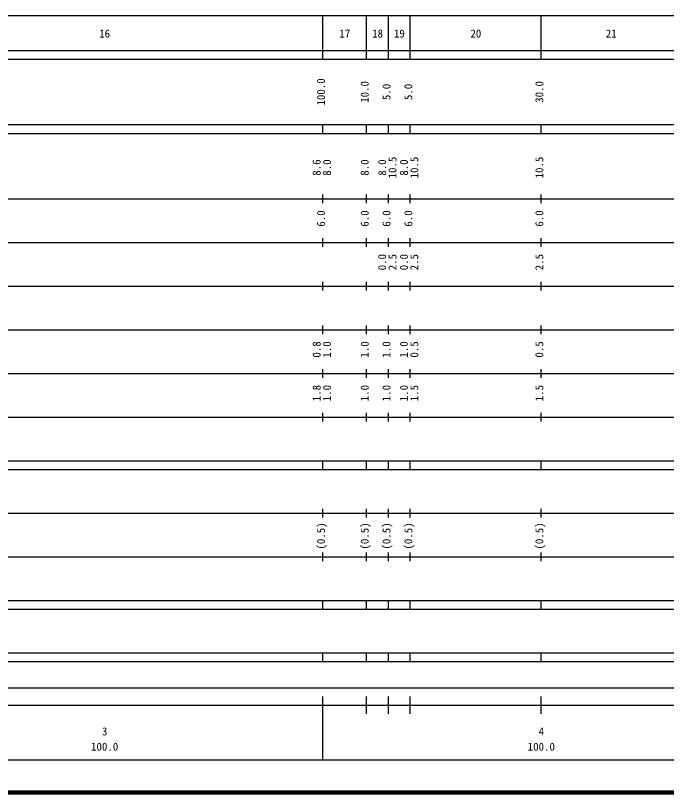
# Model space of a CAD drawing. Units: millimetres on the paper, enlarged 1000 times. Extents: x 40000 to 680000, y 20000 to 380000.
# Drawn here: x 297591 to 446654, y 20000 to 198000 of the extents above; entities that cross this region are included whole.
import ezdxf
from ezdxf.enums import TextEntityAlignment as Align

# ---------------------------------------------------------------- set-up
doc = ezdxf.new("R2010")
doc.units = ezdxf.units.MM
doc.header["$LTSCALE"] = 1000
doc.layers.add('M-TTL', color=2, linetype='Continuous', lineweight=140)
doc.layers.add('M-TTL-BAND', color=7, linetype='Continuous', lineweight=25)
doc.styles.add('ＭＳ ゴシック', font='')
doc.styles.get('ＭＳ ゴシック').set_extended_font_data('MS Gothic')

msp = doc.modelspace()

# ---------------------------------------------------------------- linework, layer by layer
at = {"layer": 'M-TTL'}
msp.add_line((40000, 20000), (680000, 20000), dxfattribs=at)
at = {"layer": 'M-TTL-BAND'}
for p, q in [((68000, 198000), (579000, 198000)), ((368000, 188000), (368000, 198000)), ((378000, 188000), (378000, 198000)), ((383000, 188000), (383000, 198000)), ((388000, 188000), (388000, 198000)), ((418000, 188000), (418000, 198000)), ((40000, 190000), (579000, 190000)), ((40000, 188000), (579000, 188000)), ((40000, 173000), (579000, 173000)), ((368000, 171000), (368000, 173000)), ((378000, 171000), (378000, 173000)), ((383000, 171000), (383000, 173000)), ((388000, 171000), (388000, 173000)), ((418000, 171000), (418000, 173000)), ((40000, 171000), (579000, 171000)), ((368000, 155000), (368000, 157000)), ((378000, 155000), (378000, 157000)), ((383000, 155000), (383000, 157000)), ((388000, 155000), (388000, 157000)), ((418000, 155000), (418000, 157000)), ((40000, 156000), (579000, 156000)), ((46000, 146000), (579000, 146000)), ((368000, 145000), (368000, 147000)), ((378000, 145000), (378000, 147000)), ((383000, 145000), (383000, 147000)), ((388000, 145000), (388000, 147000)), ((418000, 145000), (418000, 147000)), ((52000, 136000), (579000, 136000)), ((368000, 135000), (368000, 137000)), ((378000, 135000), (378000, 137000)), ((383000, 135000), (383000, 137000)), ((388000, 135000), (388000, 137000)), ((418000, 135000), (418000, 137000)), ((368000, 125000), (368000, 127000)), ((378000, 125000), (378000, 127000)), ((383000, 125000), (383000, 127000)), ((388000, 125000), (388000, 127000)), ((418000, 125000), (418000, 127000)), ((46000, 126000), (579000, 126000)), ((52000, 116000), (579000, 116000)), ((368000, 115000), (368000, 117000)), ((378000, 115000), (378000, 117000)), ((383000, 115000), (383000, 117000)), ((388000, 115000), (388000, 117000)), ((418000, 115000), (418000, 117000)), ((368000, 105000), (368000, 107000)), ((378000, 105000), (378000, 107000)), ((383000, 105000), (383000, 107000)), ((388000, 105000), (388000, 107000)), ((418000, 105000), (418000, 107000)), ((46000, 106000), (579000, 106000)), ((40000, 96000), (579000, 96000)), ((368000, 94000), (368000, 96000)), ((378000, 94000), (378000, 96000)), ((383000, 94000), (383000, 96000)), ((388000, 94000), (388000, 96000)), ((418000, 94000), (418000, 96000)), ((40000, 94000), (579000, 94000)), ((49000, 84000), (579000, 84000)), ((368000, 83000), (368000, 85000)), ((378000, 83000), (378000, 85000)), ((383000, 83000), (383000, 85000)), ((388000, 83000), (388000, 85000)), ((418000, 83000), (418000, 85000)), ((368000, 73000), (368000, 75000)), ((378000, 73000), (378000, 75000)), ((383000, 73000), (383000, 75000)), ((388000, 73000), (388000, 75000)), ((418000, 73000), (418000, 75000)), ((40000, 74000), (579000, 74000)), ((40000, 64000), (579000, 64000)), ((368000, 62000), (368000, 64000)), ((378000, 62000), (378000, 64000)), ((383000, 62000), (383000, 64000)), ((388000, 62000), (388000, 64000)), ((418000, 62000), (418000, 64000)), ((40000, 62000), (579000, 62000)), ((40000, 52000), (579000, 52000)), ((368000, 50000), (368000, 52000)), ((378000, 50000), (378000, 52000)), ((383000, 50000), (383000, 52000)), ((388000, 50000), (388000, 52000)), ((418000, 50000), (418000, 52000)), ((40000, 50000), (579000, 50000)), ((71000, 44000), (565000, 44000)), ((368000, 27500), (368000, 42000)), ((378000, 38000), (378000, 42000)), ((383000, 38000), (383000, 42000)), ((388000, 38000), (388000, 42000)), ((418000, 38000), (418000, 42000)), ((40000, 40000), (579000, 40000)), ((68000, 27500), (579000, 27500))]:
    msp.add_line(p, q, dxfattribs=at)

# ---------------------------------------------------------------- texts
at = {"layer": 'M-TTL-BAND', "style": 'ＭＳ ゴシック'}
for s, p in [('16', (318000, 192405)), ('17', (373000, 192405)), ('18', (380500, 192405)), ('19', (385500, 192405)), ('20', (403000, 192405)), ('21', (434000, 192405)), ('3', (318000, 32523)), ('4', (418000, 32523)), ('100.0', (318000, 29033)), ('100.0', (418000, 29033))]:
    msp.add_text(s, height=1833, dxfattribs=at).set_placement(p, align=Align.BOTTOM_CENTER)
for s, p in [('100.0', (369000, 180500)), ('10.0', (379000, 180500)), ('5.0', (384000, 180500)), ('5.0', (389000, 180500)), ('30.0', (419000, 180500)), ('8.6', (368000, 163174)), ('8.0', (370370, 163174)), ('8.0', (379000, 163174)), ('8.0', (383000, 163174)), ('10.5', (385370, 163174)), ('8.0', (388000, 163174)), ('10.5', (390370, 163174)), ('10.5', (419000, 163174)), ('6.0', (369000, 151500)), ('6.0', (379000, 151500)), ('6.0', (384000, 151500)), ('6.0', (389000, 151500)), ('6.0', (419000, 151500)), ('0.0', (383000, 141500)), ('2.5', (385370, 141500)), ('0.0', (388000, 141500)), ('0.0', (388000, 141500)), ('2.5', (390370, 141500)), ('2.5', (419000, 141500)), ('0.8', (368000, 121500)), ('1.0', (370370, 121500)), ('1.0', (379000, 121500)), ('1.0', (384000, 121500)), ('1.0', (388000, 121500)), ('0.5', (390370, 121500)), ('0.5', (419000, 121500)), ('1.8', (368000, 111500)), ('1.0', (370370, 111500)), ('1.0', (379000, 111500)), ('1.0', (384000, 111500)), ('1.0', (388000, 111500)), ('1.5', (390370, 111500)), ('1.5', (419000, 111500)), ('(0.5)', (369000, 78764)), ('(0.5)', (379000, 78764)), ('(0.5)', (384000, 78764)), ('(0.5)', (389000, 78764)), ('(0.5)', (419000, 78764))]:
    msp.add_text(s, height=1833, rotation=90, dxfattribs=at).set_placement(p, align=Align.BOTTOM_CENTER)

doc.saveas('drawing.dxf')
